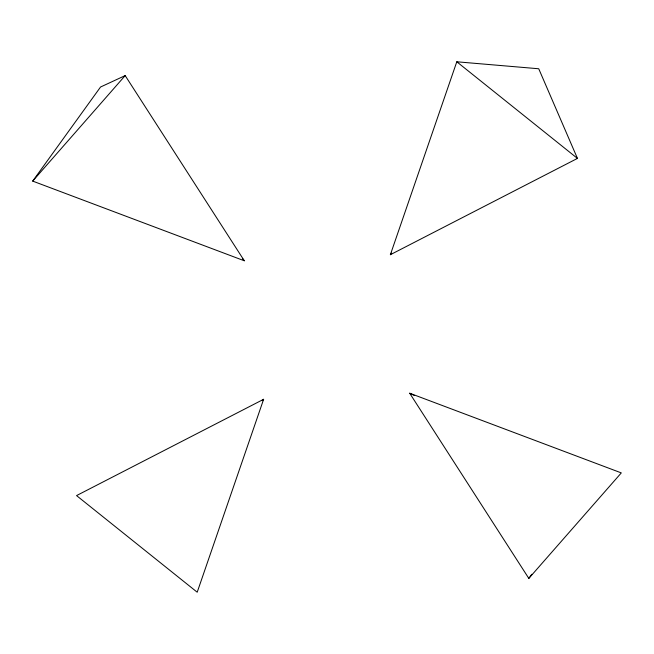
<?xml version="1.0" encoding="UTF-8"?>
<svg xmlns="http://www.w3.org/2000/svg" width="654" height="654" viewBox="0 0 654 654"><rect width="100%" height="100%" fill="white"/><g stroke="black" fill="none" stroke-linecap="round" stroke-linejoin="round"><path stroke-width="0.98" d="M263.627 399.3L197.206 592.213L76.551 495.593L263.627 399.3L262.172 400.722M390.373 254.7L456.794 61.787L538.732 68.76L577.449 158.407L390.373 254.7L391.648 253.106M32.7 181.101L100.544 87.015L125.176 75.602L244.31 260.783L32.7 181.101L125.176 75.602M528.824 578.398L621.3 472.899L409.69 393.218L528.824 578.398L531.8 574.269M409.69 393.218L414.268 395.449M456.794 61.787L577.449 158.407M242.364 258.428L244.31 260.783"/></g></svg>
